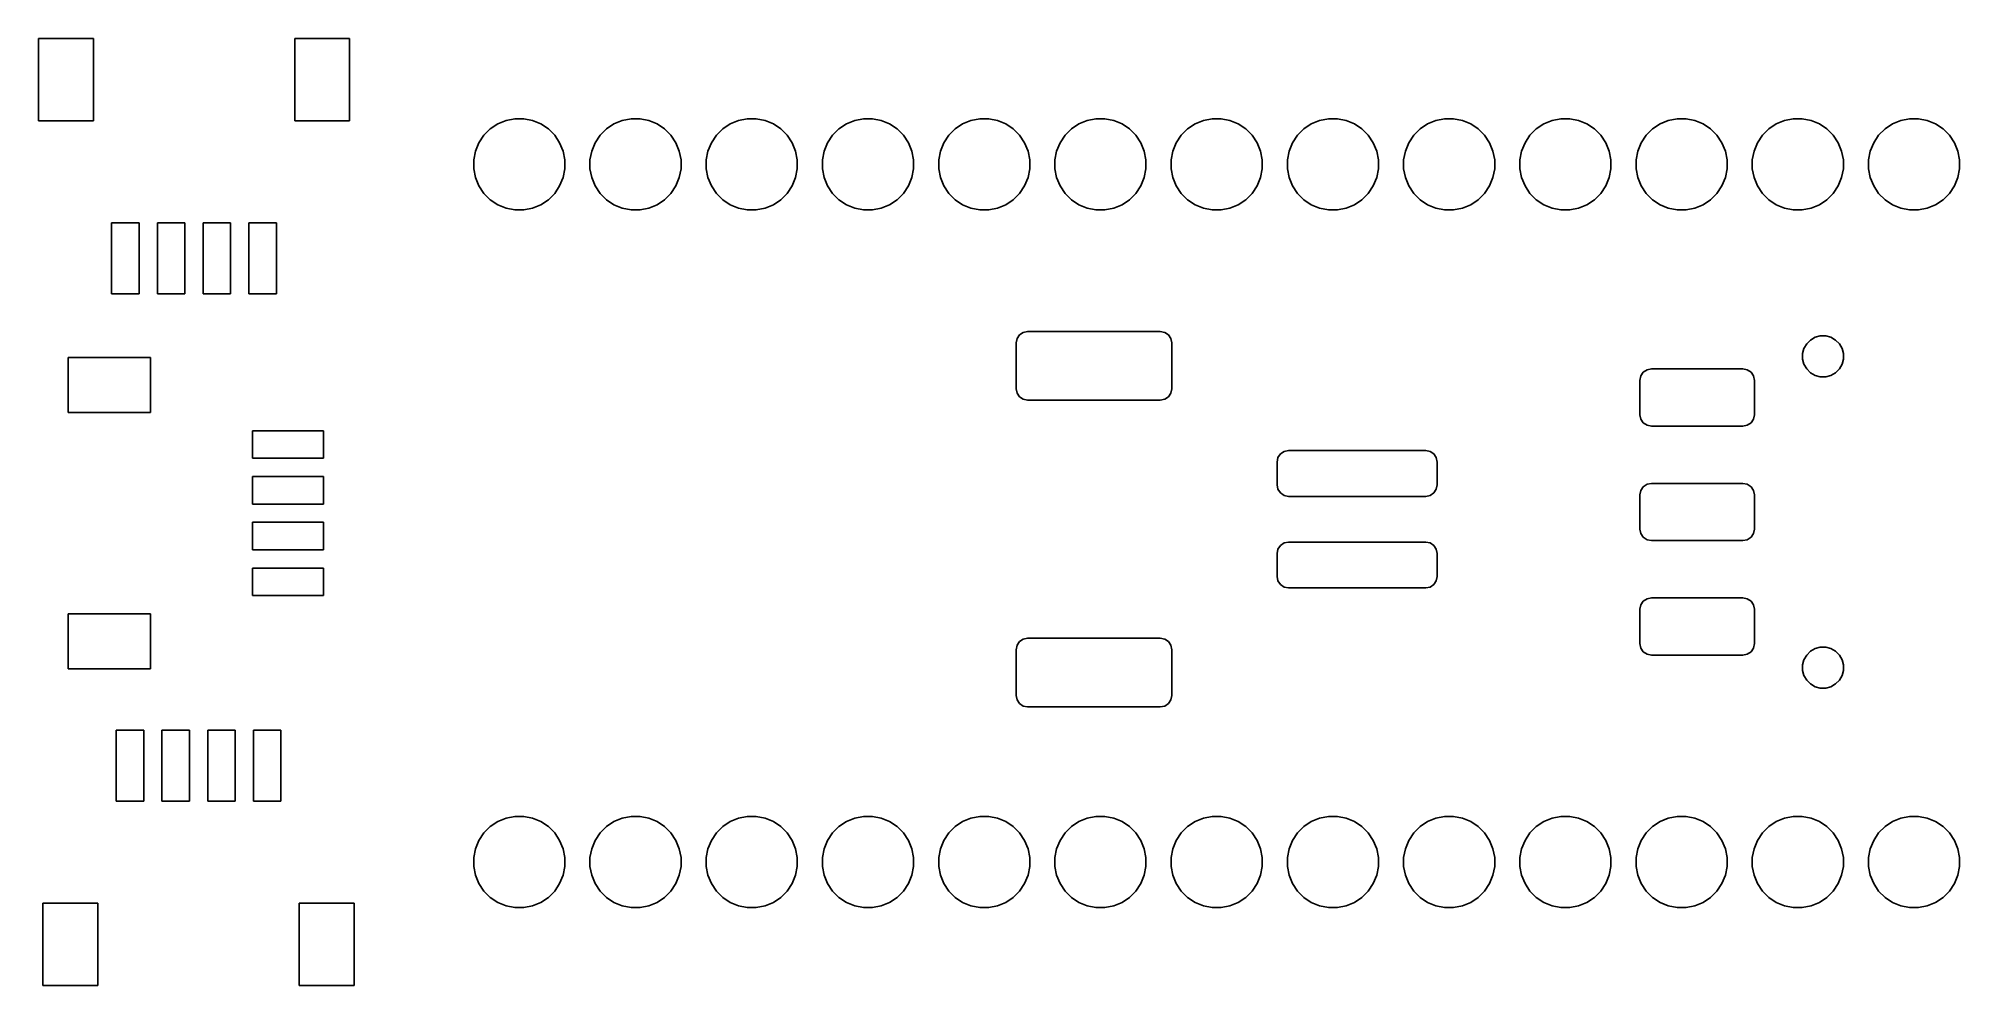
# Model space of a CAD drawing. Extents: x 164 to 206, y -97 to -76.3.
import ezdxf

# ---------------------------------------------------------------- set-up
doc = ezdxf.new("R2010")
doc.units = 0
doc.layers.add('BLACK', color=7, linetype='CONTINUOUS')

msp = doc.modelspace()

# ---------------------------------------------------------------- linework, layer by layer
at = {"layer": 'BLACK', "linetype": 'CONTINUOUS'}
for p, q in [((164, -78.106), (164, -76.306)), ((164, -76.306), (165.2, -76.306)), ((165.2, -76.306), (165.2, -78.106)), ((169.6, -78.106), (169.6, -76.306)), ((169.6, -76.306), (170.8, -76.306)), ((170.8, -76.306), (170.8, -78.106)), ((174.218874, -78.09846), (174.411142, -78.060215)), ((174.411142, -78.060215), (174.607176, -78.060215)), ((174.607176, -78.060215), (174.799444, -78.09846)), ((176.758874, -78.09846), (176.951142, -78.060215)), ((176.951142, -78.060215), (177.147176, -78.060215)), ((177.147176, -78.060215), (177.339444, -78.09846)), ((179.298874, -78.09846), (179.491142, -78.060215)), ((179.491142, -78.060215), (179.687176, -78.060215)), ((179.687176, -78.060215), (179.879444, -78.09846)), ((181.838874, -78.09846), (182.031142, -78.060215)), ((182.031142, -78.060215), (182.227176, -78.060215)), ((182.227176, -78.060215), (182.419444, -78.09846)), ((184.378874, -78.09846), (184.571142, -78.060215)), ((184.571142, -78.060215), (184.767176, -78.060215)), ((184.767176, -78.060215), (184.959444, -78.09846)), ((186.918874, -78.09846), (187.111142, -78.060215)), ((187.111142, -78.060215), (187.307176, -78.060215)), ((187.307176, -78.060215), (187.499444, -78.09846)), ((189.458874, -78.09846), (189.651142, -78.060215)), ((189.651142, -78.060215), (189.847176, -78.060215)), ((189.847176, -78.060215), (190.039444, -78.09846)), ((191.998874, -78.09846), (192.191142, -78.060215)), ((192.191142, -78.060215), (192.387176, -78.060215)), ((192.387176, -78.060215), (192.579444, -78.09846)), ((194.538874, -78.09846), (194.731142, -78.060215)), ((194.731142, -78.060215), (194.927176, -78.060215)), ((194.927176, -78.060215), (195.119444, -78.09846)), ((197.078874, -78.09846), (197.271142, -78.060215)), ((197.271142, -78.060215), (197.467176, -78.060215)), ((197.467176, -78.060215), (197.659444, -78.09846)), ((199.618874, -78.09846), (199.811142, -78.060215)), ((199.811142, -78.060215), (200.007176, -78.060215)), ((200.007176, -78.060215), (200.199444, -78.09846)), ((202.158874, -78.09846), (202.351142, -78.060215)), ((202.351142, -78.060215), (202.547176, -78.060215)), ((202.547176, -78.060215), (202.739444, -78.09846)), ((204.698874, -78.09846), (204.891142, -78.060215)), ((204.891142, -78.060215), (205.087176, -78.060215)), ((205.087176, -78.060215), (205.279444, -78.09846)), ((165.2, -78.106), (164, -78.106)), ((170.8, -78.106), (169.6, -78.106)), ((173.627238, -78.584003), (173.736149, -78.421007)), ((173.736149, -78.421007), (173.874766, -78.28239)), ((173.874766, -78.28239), (174.037762, -78.173479)), ((174.037762, -78.173479), (174.218874, -78.09846)), ((174.799444, -78.09846), (174.980556, -78.173479)), ((174.980556, -78.173479), (175.143552, -78.28239)), ((175.143552, -78.28239), (175.282169, -78.421007)), ((175.282169, -78.421007), (175.39108, -78.584003)), ((176.167238, -78.584003), (176.276149, -78.421007)), ((176.276149, -78.421007), (176.414766, -78.28239)), ((176.414766, -78.28239), (176.577762, -78.173479)), ((176.577762, -78.173479), (176.758874, -78.09846)), ((177.339444, -78.09846), (177.520556, -78.173479)), ((177.520556, -78.173479), (177.683552, -78.28239)), ((177.683552, -78.28239), (177.822169, -78.421007)), ((177.822169, -78.421007), (177.93108, -78.584003)), ((178.707238, -78.584003), (178.816149, -78.421007)), ((178.816149, -78.421007), (178.954766, -78.28239)), ((178.954766, -78.28239), (179.117762, -78.173479)), ((179.117762, -78.173479), (179.298874, -78.09846)), ((179.879444, -78.09846), (180.060556, -78.173479)), ((180.060556, -78.173479), (180.223552, -78.28239)), ((180.223552, -78.28239), (180.362169, -78.421007)), ((180.362169, -78.421007), (180.47108, -78.584003)), ((181.247238, -78.584003), (181.356149, -78.421007)), ((181.356149, -78.421007), (181.494766, -78.28239)), ((181.494766, -78.28239), (181.657762, -78.173479)), ((181.657762, -78.173479), (181.838874, -78.09846)), ((182.419444, -78.09846), (182.600556, -78.173479)), ((182.600556, -78.173479), (182.763552, -78.28239)), ((182.763552, -78.28239), (182.902169, -78.421007)), ((182.902169, -78.421007), (183.01108, -78.584003)), ((183.787238, -78.584003), (183.896149, -78.421007)), ((183.896149, -78.421007), (184.034766, -78.28239)), ((184.034766, -78.28239), (184.197762, -78.173479)), ((184.197762, -78.173479), (184.378874, -78.09846)), ((184.959444, -78.09846), (185.140556, -78.173479)), ((185.140556, -78.173479), (185.303552, -78.28239)), ((185.303552, -78.28239), (185.442169, -78.421007)), ((185.442169, -78.421007), (185.55108, -78.584003)), ((186.327238, -78.584003), (186.436149, -78.421007)), ((186.436149, -78.421007), (186.574766, -78.28239)), ((186.574766, -78.28239), (186.737762, -78.173479)), ((186.737762, -78.173479), (186.918874, -78.09846)), ((187.499444, -78.09846), (187.680556, -78.173479)), ((187.680556, -78.173479), (187.843552, -78.28239)), ((187.843552, -78.28239), (187.982169, -78.421007)), ((187.982169, -78.421007), (188.09108, -78.584003)), ((188.867238, -78.584003), (188.976149, -78.421007)), ((188.976149, -78.421007), (189.114766, -78.28239)), ((189.114766, -78.28239), (189.277762, -78.173479)), ((189.277762, -78.173479), (189.458874, -78.09846)), ((190.039444, -78.09846), (190.220556, -78.173479)), ((190.220556, -78.173479), (190.383552, -78.28239)), ((190.383552, -78.28239), (190.522169, -78.421007)), ((190.522169, -78.421007), (190.63108, -78.584003)), ((191.407238, -78.584003), (191.516149, -78.421007)), ((191.516149, -78.421007), (191.654766, -78.28239)), ((191.654766, -78.28239), (191.817762, -78.173479)), ((191.817762, -78.173479), (191.998874, -78.09846)), ((192.579444, -78.09846), (192.760556, -78.173479)), ((192.760556, -78.173479), (192.923552, -78.28239)), ((192.923552, -78.28239), (193.062169, -78.421007)), ((193.062169, -78.421007), (193.17108, -78.584003)), ((193.947238, -78.584003), (194.056149, -78.421007)), ((194.056149, -78.421007), (194.194766, -78.28239)), ((194.194766, -78.28239), (194.357762, -78.173479)), ((194.357762, -78.173479), (194.538874, -78.09846)), ((195.119444, -78.09846), (195.300556, -78.173479)), ((195.300556, -78.173479), (195.463552, -78.28239)), ((195.463552, -78.28239), (195.602169, -78.421007)), ((195.602169, -78.421007), (195.71108, -78.584003)), ((196.487238, -78.584003), (196.596149, -78.421007)), ((196.596149, -78.421007), (196.734766, -78.28239)), ((196.734766, -78.28239), (196.897762, -78.173479)), ((196.897762, -78.173479), (197.078874, -78.09846)), ((197.659444, -78.09846), (197.840556, -78.173479)), ((197.840556, -78.173479), (198.003552, -78.28239)), ((198.003552, -78.28239), (198.142169, -78.421007)), ((198.142169, -78.421007), (198.25108, -78.584003)), ((199.027238, -78.584003), (199.136149, -78.421007)), ((199.136149, -78.421007), (199.274766, -78.28239)), ((199.274766, -78.28239), (199.437762, -78.173479)), ((199.437762, -78.173479), (199.618874, -78.09846)), ((200.199444, -78.09846), (200.380556, -78.173479)), ((200.380556, -78.173479), (200.543552, -78.28239)), ((200.543552, -78.28239), (200.682169, -78.421007)), ((200.682169, -78.421007), (200.79108, -78.584003)), ((201.567238, -78.584003), (201.676149, -78.421007)), ((201.676149, -78.421007), (201.814766, -78.28239)), ((201.814766, -78.28239), (201.977762, -78.173479)), ((201.977762, -78.173479), (202.158874, -78.09846)), ((202.739444, -78.09846), (202.920556, -78.173479)), ((202.920556, -78.173479), (203.083552, -78.28239)), ((203.083552, -78.28239), (203.222169, -78.421007)), ((203.222169, -78.421007), (203.33108, -78.584003)), ((204.107238, -78.584003), (204.216149, -78.421007)), ((204.216149, -78.421007), (204.354766, -78.28239)), ((204.354766, -78.28239), (204.517762, -78.173479)), ((204.517762, -78.173479), (204.698874, -78.09846)), ((205.279444, -78.09846), (205.460556, -78.173479)), ((205.460556, -78.173479), (205.623552, -78.28239)), ((205.623552, -78.28239), (205.762169, -78.421007)), ((205.762169, -78.421007), (205.87108, -78.584003)), ((173.513974, -78.957383), (173.552219, -78.765115)), ((173.552219, -78.765115), (173.627238, -78.584003)), ((175.39108, -78.584003), (175.466099, -78.765115)), ((175.466099, -78.765115), (175.504344, -78.957383)), ((176.053974, -78.957383), (176.092219, -78.765115)), ((176.092219, -78.765115), (176.167238, -78.584003)), ((177.93108, -78.584003), (178.006099, -78.765115)), ((178.006099, -78.765115), (178.044344, -78.957383)), ((178.593974, -78.957383), (178.632219, -78.765115)), ((178.632219, -78.765115), (178.707238, -78.584003)), ((180.47108, -78.584003), (180.546099, -78.765115)), ((180.546099, -78.765115), (180.584344, -78.957383)), ((181.133974, -78.957383), (181.172219, -78.765115)), ((181.172219, -78.765115), (181.247238, -78.584003)), ((183.01108, -78.584003), (183.086099, -78.765115)), ((183.086099, -78.765115), (183.124344, -78.957383)), ((183.673974, -78.957383), (183.712219, -78.765115)), ((183.712219, -78.765115), (183.787238, -78.584003)), ((185.55108, -78.584003), (185.626099, -78.765115)), ((185.626099, -78.765115), (185.664344, -78.957383)), ((186.213974, -78.957383), (186.252219, -78.765115)), ((186.252219, -78.765115), (186.327238, -78.584003)), ((188.09108, -78.584003), (188.166099, -78.765115)), ((188.166099, -78.765115), (188.204344, -78.957383)), ((188.753974, -78.957383), (188.792219, -78.765115)), ((188.792219, -78.765115), (188.867238, -78.584003)), ((190.63108, -78.584003), (190.706099, -78.765115)), ((190.706099, -78.765115), (190.744344, -78.957383)), ((191.293974, -78.957383), (191.332219, -78.765115)), ((191.332219, -78.765115), (191.407238, -78.584003)), ((193.17108, -78.584003), (193.246099, -78.765115)), ((193.246099, -78.765115), (193.284344, -78.957383)), ((193.833974, -78.957383), (193.872219, -78.765115)), ((193.872219, -78.765115), (193.947238, -78.584003)), ((195.71108, -78.584003), (195.786099, -78.765115)), ((195.786099, -78.765115), (195.824344, -78.957383)), ((196.373974, -78.957383), (196.412219, -78.765115)), ((196.412219, -78.765115), (196.487238, -78.584003)), ((198.25108, -78.584003), (198.326099, -78.765115)), ((198.326099, -78.765115), (198.364344, -78.957383)), ((198.913974, -78.957383), (198.952219, -78.765115)), ((198.952219, -78.765115), (199.027238, -78.584003)), ((200.79108, -78.584003), (200.866099, -78.765115)), ((200.866099, -78.765115), (200.904344, -78.957383)), ((201.453974, -78.957383), (201.492219, -78.765115)), ((201.492219, -78.765115), (201.567238, -78.584003)), ((203.33108, -78.584003), (203.406099, -78.765115)), ((203.406099, -78.765115), (203.444344, -78.957383)), ((203.993974, -78.957383), (204.032219, -78.765115)), ((204.032219, -78.765115), (204.107238, -78.584003)), ((205.87108, -78.584003), (205.946099, -78.765115)), ((205.946099, -78.765115), (205.984344, -78.957383)), ((173.513974, -79.153417), (173.513974, -78.957383)), ((173.552219, -79.345685), (173.513974, -79.153417)), ((173.627238, -79.526797), (173.552219, -79.345685)), ((175.466099, -79.345685), (175.39108, -79.526797)), ((175.504344, -79.153417), (175.466099, -79.345685)), ((175.504344, -78.957383), (175.504344, -79.153417)), ((176.053974, -79.153417), (176.053974, -78.957383)), ((176.092219, -79.345685), (176.053974, -79.153417)), ((176.167238, -79.526797), (176.092219, -79.345685)), ((178.006099, -79.345685), (177.93108, -79.526797)), ((178.044344, -79.153417), (178.006099, -79.345685)), ((178.044344, -78.957383), (178.044344, -79.153417)), ((178.593974, -79.153417), (178.593974, -78.957383)), ((178.632219, -79.345685), (178.593974, -79.153417)), ((178.707238, -79.526797), (178.632219, -79.345685)), ((180.546099, -79.345685), (180.47108, -79.526797)), ((180.584344, -79.153417), (180.546099, -79.345685)), ((180.584344, -78.957383), (180.584344, -79.153417)), ((181.133974, -79.153417), (181.133974, -78.957383)), ((181.172219, -79.345685), (181.133974, -79.153417)), ((181.247238, -79.526797), (181.172219, -79.345685)), ((183.086099, -79.345685), (183.01108, -79.526797)), ((183.124344, -79.153417), (183.086099, -79.345685)), ((183.124344, -78.957383), (183.124344, -79.153417)), ((183.673974, -79.153417), (183.673974, -78.957383)), ((183.712219, -79.345685), (183.673974, -79.153417)), ((183.787238, -79.526797), (183.712219, -79.345685)), ((185.626099, -79.345685), (185.55108, -79.526797)), ((185.664344, -79.153417), (185.626099, -79.345685)), ((185.664344, -78.957383), (185.664344, -79.153417)), ((186.213974, -79.153417), (186.213974, -78.957383)), ((186.252219, -79.345685), (186.213974, -79.153417)), ((186.327238, -79.526797), (186.252219, -79.345685)), ((188.166099, -79.345685), (188.09108, -79.526797)), ((188.204344, -79.153417), (188.166099, -79.345685)), ((188.204344, -78.957383), (188.204344, -79.153417)), ((188.753974, -79.153417), (188.753974, -78.957383)), ((188.792219, -79.345685), (188.753974, -79.153417)), ((188.867238, -79.526797), (188.792219, -79.345685)), ((190.706099, -79.345685), (190.63108, -79.526797)), ((190.744344, -79.153417), (190.706099, -79.345685)), ((190.744344, -78.957383), (190.744344, -79.153417)), ((191.293974, -79.153417), (191.293974, -78.957383)), ((191.332219, -79.345685), (191.293974, -79.153417)), ((191.407238, -79.526797), (191.332219, -79.345685)), ((193.246099, -79.345685), (193.17108, -79.526797)), ((193.284344, -79.153417), (193.246099, -79.345685)), ((193.284344, -78.957383), (193.284344, -79.153417)), ((193.833974, -79.153417), (193.833974, -78.957383)), ((193.872219, -79.345685), (193.833974, -79.153417)), ((193.947238, -79.526797), (193.872219, -79.345685)), ((195.786099, -79.345685), (195.71108, -79.526797)), ((195.824344, -79.153417), (195.786099, -79.345685)), ((195.824344, -78.957383), (195.824344, -79.153417)), ((196.373974, -79.153417), (196.373974, -78.957383)), ((196.412219, -79.345685), (196.373974, -79.153417)), ((196.487238, -79.526797), (196.412219, -79.345685)), ((198.326099, -79.345685), (198.25108, -79.526797)), ((198.364344, -79.153417), (198.326099, -79.345685)), ((198.364344, -78.957383), (198.364344, -79.153417)), ((198.913974, -79.153417), (198.913974, -78.957383)), ((198.952219, -79.345685), (198.913974, -79.153417)), ((199.027238, -79.526797), (198.952219, -79.345685)), ((200.866099, -79.345685), (200.79108, -79.526797)), ((200.904344, -79.153417), (200.866099, -79.345685)), ((200.904344, -78.957383), (200.904344, -79.153417)), ((201.453974, -79.153417), (201.453974, -78.957383)), ((201.492219, -79.345685), (201.453974, -79.153417)), ((201.567238, -79.526797), (201.492219, -79.345685)), ((203.406099, -79.345685), (203.33108, -79.526797)), ((203.444344, -79.153417), (203.406099, -79.345685)), ((203.444344, -78.957383), (203.444344, -79.153417)), ((203.993974, -79.153417), (203.993974, -78.957383)), ((204.032219, -79.345685), (203.993974, -79.153417)), ((204.107238, -79.526797), (204.032219, -79.345685)), ((205.946099, -79.345685), (205.87108, -79.526797)), ((205.984344, -79.153417), (205.946099, -79.345685)), ((205.984344, -78.957383), (205.984344, -79.153417)), ((173.736149, -79.689793), (173.627238, -79.526797)), ((173.874766, -79.82841), (173.736149, -79.689793)), ((175.282169, -79.689793), (175.143552, -79.82841)), ((175.39108, -79.526797), (175.282169, -79.689793)), ((176.276149, -79.689793), (176.167238, -79.526797)), ((176.414766, -79.82841), (176.276149, -79.689793)), ((177.822169, -79.689793), (177.683552, -79.82841)), ((177.93108, -79.526797), (177.822169, -79.689793)), ((178.816149, -79.689793), (178.707238, -79.526797)), ((178.954766, -79.82841), (178.816149, -79.689793)), ((180.362169, -79.689793), (180.223552, -79.82841)), ((180.47108, -79.526797), (180.362169, -79.689793)), ((181.356149, -79.689793), (181.247238, -79.526797)), ((181.494766, -79.82841), (181.356149, -79.689793)), ((182.902169, -79.689793), (182.763552, -79.82841)), ((183.01108, -79.526797), (182.902169, -79.689793)), ((183.896149, -79.689793), (183.787238, -79.526797)), ((184.034766, -79.82841), (183.896149, -79.689793)), ((185.442169, -79.689793), (185.303552, -79.82841)), ((185.55108, -79.526797), (185.442169, -79.689793)), ((186.436149, -79.689793), (186.327238, -79.526797)), ((186.574766, -79.82841), (186.436149, -79.689793)), ((187.982169, -79.689793), (187.843552, -79.82841)), ((188.09108, -79.526797), (187.982169, -79.689793)), ((188.976149, -79.689793), (188.867238, -79.526797)), ((189.114766, -79.82841), (188.976149, -79.689793)), ((190.522169, -79.689793), (190.383552, -79.82841)), ((190.63108, -79.526797), (190.522169, -79.689793)), ((191.516149, -79.689793), (191.407238, -79.526797)), ((191.654766, -79.82841), (191.516149, -79.689793)), ((193.062169, -79.689793), (192.923552, -79.82841)), ((193.17108, -79.526797), (193.062169, -79.689793)), ((194.056149, -79.689793), (193.947238, -79.526797)), ((194.194766, -79.82841), (194.056149, -79.689793)), ((195.602169, -79.689793), (195.463552, -79.82841)), ((195.71108, -79.526797), (195.602169, -79.689793)), ((196.596149, -79.689793), (196.487238, -79.526797)), ((196.734766, -79.82841), (196.596149, -79.689793)), ((198.142169, -79.689793), (198.003552, -79.82841)), ((198.25108, -79.526797), (198.142169, -79.689793)), ((199.136149, -79.689793), (199.027238, -79.526797)), ((199.274766, -79.82841), (199.136149, -79.689793)), ((200.682169, -79.689793), (200.543552, -79.82841)), ((200.79108, -79.526797), (200.682169, -79.689793)), ((201.676149, -79.689793), (201.567238, -79.526797)), ((201.814766, -79.82841), (201.676149, -79.689793)), ((203.222169, -79.689793), (203.083552, -79.82841)), ((203.33108, -79.526797), (203.222169, -79.689793)), ((204.216149, -79.689793), (204.107238, -79.526797)), ((204.354766, -79.82841), (204.216149, -79.689793)), ((205.762169, -79.689793), (205.623552, -79.82841)), ((205.87108, -79.526797), (205.762169, -79.689793)), ((174.037762, -79.937321), (173.874766, -79.82841)), ((174.218874, -80.01234), (174.037762, -79.937321)), ((174.411142, -80.050585), (174.218874, -80.01234)), ((174.607176, -80.050585), (174.411142, -80.050585)), ((174.799444, -80.01234), (174.607176, -80.050585)), ((174.980556, -79.937321), (174.799444, -80.01234)), ((175.143552, -79.82841), (174.980556, -79.937321)), ((176.577762, -79.937321), (176.414766, -79.82841)), ((176.758874, -80.01234), (176.577762, -79.937321)), ((176.951142, -80.050585), (176.758874, -80.01234)), ((177.147176, -80.050585), (176.951142, -80.050585)), ((177.339444, -80.01234), (177.147176, -80.050585)), ((177.520556, -79.937321), (177.339444, -80.01234)), ((177.683552, -79.82841), (177.520556, -79.937321)), ((179.117762, -79.937321), (178.954766, -79.82841)), ((179.298874, -80.01234), (179.117762, -79.937321)), ((179.491142, -80.050585), (179.298874, -80.01234)), ((179.687176, -80.050585), (179.491142, -80.050585)), ((179.879444, -80.01234), (179.687176, -80.050585)), ((180.060556, -79.937321), (179.879444, -80.01234)), ((180.223552, -79.82841), (180.060556, -79.937321)), ((181.657762, -79.937321), (181.494766, -79.82841)), ((181.838874, -80.01234), (181.657762, -79.937321)), ((182.031142, -80.050585), (181.838874, -80.01234)), ((182.227176, -80.050585), (182.031142, -80.050585)), ((182.419444, -80.01234), (182.227176, -80.050585)), ((182.600556, -79.937321), (182.419444, -80.01234)), ((182.763552, -79.82841), (182.600556, -79.937321)), ((184.197762, -79.937321), (184.034766, -79.82841)), ((184.378874, -80.01234), (184.197762, -79.937321)), ((184.571142, -80.050585), (184.378874, -80.01234)), ((184.767176, -80.050585), (184.571142, -80.050585)), ((184.959444, -80.01234), (184.767176, -80.050585)), ((185.140556, -79.937321), (184.959444, -80.01234)), ((185.303552, -79.82841), (185.140556, -79.937321)), ((186.737762, -79.937321), (186.574766, -79.82841)), ((186.918874, -80.01234), (186.737762, -79.937321)), ((187.111142, -80.050585), (186.918874, -80.01234)), ((187.307176, -80.050585), (187.111142, -80.050585)), ((187.499444, -80.01234), (187.307176, -80.050585)), ((187.680556, -79.937321), (187.499444, -80.01234)), ((187.843552, -79.82841), (187.680556, -79.937321)), ((189.277762, -79.937321), (189.114766, -79.82841)), ((189.458874, -80.01234), (189.277762, -79.937321)), ((189.651142, -80.050585), (189.458874, -80.01234)), ((189.847176, -80.050585), (189.651142, -80.050585)), ((190.039444, -80.01234), (189.847176, -80.050585)), ((190.220556, -79.937321), (190.039444, -80.01234)), ((190.383552, -79.82841), (190.220556, -79.937321)), ((191.817762, -79.937321), (191.654766, -79.82841)), ((191.998874, -80.01234), (191.817762, -79.937321)), ((192.191142, -80.050585), (191.998874, -80.01234)), ((192.387176, -80.050585), (192.191142, -80.050585)), ((192.579444, -80.01234), (192.387176, -80.050585)), ((192.760556, -79.937321), (192.579444, -80.01234)), ((192.923552, -79.82841), (192.760556, -79.937321)), ((194.357762, -79.937321), (194.194766, -79.82841)), ((194.538874, -80.01234), (194.357762, -79.937321)), ((194.731142, -80.050585), (194.538874, -80.01234)), ((194.927176, -80.050585), (194.731142, -80.050585)), ((195.119444, -80.01234), (194.927176, -80.050585)), ((195.300556, -79.937321), (195.119444, -80.01234)), ((195.463552, -79.82841), (195.300556, -79.937321)), ((196.897762, -79.937321), (196.734766, -79.82841)), ((197.078874, -80.01234), (196.897762, -79.937321)), ((197.271142, -80.050585), (197.078874, -80.01234)), ((197.467176, -80.050585), (197.271142, -80.050585)), ((197.659444, -80.01234), (197.467176, -80.050585)), ((197.840556, -79.937321), (197.659444, -80.01234)), ((198.003552, -79.82841), (197.840556, -79.937321)), ((199.437762, -79.937321), (199.274766, -79.82841)), ((199.618874, -80.01234), (199.437762, -79.937321)), ((199.811142, -80.050585), (199.618874, -80.01234)), ((200.007176, -80.050585), (199.811142, -80.050585)), ((200.199444, -80.01234), (200.007176, -80.050585)), ((200.380556, -79.937321), (200.199444, -80.01234)), ((200.543552, -79.82841), (200.380556, -79.937321)), ((201.977762, -79.937321), (201.814766, -79.82841)), ((202.158874, -80.01234), (201.977762, -79.937321)), ((202.351142, -80.050585), (202.158874, -80.01234)), ((202.547176, -80.050585), (202.351142, -80.050585)), ((202.739444, -80.01234), (202.547176, -80.050585)), ((202.920556, -79.937321), (202.739444, -80.01234)), ((203.083552, -79.82841), (202.920556, -79.937321)), ((204.517762, -79.937321), (204.354766, -79.82841)), ((204.698874, -80.01234), (204.517762, -79.937321)), ((204.891142, -80.050585), (204.698874, -80.01234)), ((205.087176, -80.050585), (204.891142, -80.050585)), ((205.279444, -80.01234), (205.087176, -80.050585)), ((205.460556, -79.937321), (205.279444, -80.01234)), ((205.623552, -79.82841), (205.460556, -79.937321)), ((165.6, -81.881), (165.6, -80.331)), ((165.6, -80.331), (166.2, -80.331)), ((166.2, -80.331), (166.2, -81.881)), ((166.6, -81.881), (166.6, -80.331)), ((166.6, -80.331), (167.2, -80.331)), ((167.2, -80.331), (167.2, -81.881)), ((167.6, -81.881), (167.6, -80.331)), ((167.6, -80.331), (168.2, -80.331)), ((168.2, -80.331), (168.2, -81.881)), ((168.6, -81.881), (168.6, -80.331)), ((168.6, -80.331), (169.2, -80.331)), ((169.2, -80.331), (169.2, -81.881)), ((166.2, -81.881), (165.6, -81.881)), ((167.2, -81.881), (166.6, -81.881)), ((168.2, -81.881), (167.6, -81.881)), ((169.2, -81.881), (168.6, -81.881)), ((185.52188, -82.72689), (185.617552, -82.707861)), ((185.617552, -82.707861), (188.517549, -82.70786)), ((188.517549, -82.70786), (188.61322, -82.72689)), ((185.36755, -82.957861), (185.38658, -82.86219)), ((185.367551, -83.957858), (185.36755, -82.957861)), ((185.38658, -82.86219), (185.440774, -82.781084)), ((185.440774, -82.781084), (185.52188, -82.72689)), ((188.61322, -82.72689), (188.694326, -82.781084)), ((188.694326, -82.781084), (188.74852, -82.86219)), ((188.74852, -82.86219), (188.767549, -82.957862)), ((188.767549, -82.957862), (188.76755, -83.957859)), ((202.55385, -83.191263), (202.584254, -83.077792)), ((202.584254, -83.077792), (202.642991, -82.976057)), ((202.642991, -82.976057), (202.726057, -82.892991)), ((202.726057, -82.892991), (202.827792, -82.834254)), ((202.827792, -82.834254), (202.941263, -82.80385)), ((202.941263, -82.80385), (203.058737, -82.80385)), ((203.058737, -82.80385), (203.172208, -82.834254)), ((203.172208, -82.834254), (203.273943, -82.892991)), ((203.273943, -82.892991), (203.357009, -82.976057)), ((203.357009, -82.976057), (203.415746, -83.077792)), ((203.415746, -83.077792), (203.44615, -83.191263)), ((164.651692, -84.47541), (164.651692, -83.27541)), ((164.651692, -83.27541), (166.451692, -83.27541)), ((166.451692, -83.27541), (166.451692, -84.47541)), ((199.073223, -83.598223), (199.154329, -83.54403)), ((199.154329, -83.54403), (199.25, -83.525)), ((199.25, -83.525), (201.25, -83.525)), ((201.25, -83.525), (201.345671, -83.54403)), ((201.345671, -83.54403), (201.426777, -83.598223)), ((202.55385, -83.308737), (202.55385, -83.191263)), ((202.584254, -83.422208), (202.55385, -83.308737)), ((202.642991, -83.523943), (202.584254, -83.422208)), ((202.726057, -83.607009), (202.642991, -83.523943)), ((203.357009, -83.523943), (203.273943, -83.607009)), ((203.415746, -83.422208), (203.357009, -83.523943)), ((203.44615, -83.308737), (203.415746, -83.422208)), ((203.44615, -83.191263), (203.44615, -83.308737)), ((185.38658, -84.05353), (185.367551, -83.957858)), ((188.76755, -83.957859), (188.74852, -84.05353)), ((199, -83.775), (199.01903, -83.679329)), ((199, -84.525), (199, -83.775)), ((199.01903, -83.679329), (199.073223, -83.598223)), ((201.426777, -83.598223), (201.48097, -83.679329)), ((201.48097, -83.679329), (201.5, -83.775)), ((201.5, -83.775), (201.5, -84.525)), ((202.827792, -83.665746), (202.726057, -83.607009)), ((202.941263, -83.69615), (202.827792, -83.665746)), ((203.058737, -83.69615), (202.941263, -83.69615)), ((203.172208, -83.665746), (203.058737, -83.69615)), ((203.273943, -83.607009), (203.172208, -83.665746)), ((185.440774, -84.134636), (185.38658, -84.05353)), ((185.52188, -84.18883), (185.440774, -84.134636)), ((185.617551, -84.20786), (185.52188, -84.18883)), ((188.517548, -84.207859), (185.617551, -84.20786)), ((188.61322, -84.18883), (188.517548, -84.207859)), ((188.694326, -84.134636), (188.61322, -84.18883)), ((188.74852, -84.05353), (188.694326, -84.134636)), ((166.451692, -84.47541), (164.651692, -84.47541)), ((199.01903, -84.620671), (199, -84.525)), ((199.073223, -84.701777), (199.01903, -84.620671)), ((199.154329, -84.75597), (199.073223, -84.701777)), ((199.25, -84.775), (199.154329, -84.75597)), ((201.25, -84.775), (199.25, -84.775)), ((201.345671, -84.75597), (201.25, -84.775)), ((201.426777, -84.701777), (201.345671, -84.75597)), ((201.48097, -84.620671), (201.426777, -84.701777)), ((201.5, -84.525), (201.48097, -84.620671)), ((168.676692, -85.47541), (168.676692, -84.87541)), ((168.676692, -84.87541), (170.226692, -84.87541)), ((170.226692, -84.87541), (170.226692, -85.47541)), ((170.226692, -85.47541), (168.676692, -85.47541)), ((191.06755, -85.55786), (191.08658, -85.462189)), ((191.06755, -86.05786), (191.06755, -85.55786)), ((191.08658, -85.462189), (191.140773, -85.381083)), ((191.140773, -85.381083), (191.221879, -85.32689)), ((191.221879, -85.32689), (191.31755, -85.30786)), ((191.31755, -85.30786), (194.31755, -85.30786)), ((194.31755, -85.30786), (194.413221, -85.32689)), ((194.413221, -85.32689), (194.494327, -85.381083)), ((194.494327, -85.381083), (194.54852, -85.462189)), ((194.54852, -85.462189), (194.56755, -85.55786)), ((194.56755, -85.55786), (194.56755, -86.05786)), ((168.676692, -86.47541), (168.676692, -85.87541)), ((168.676692, -85.87541), (170.226692, -85.87541)), ((170.226692, -85.87541), (170.226692, -86.47541)), ((191.08658, -86.153531), (191.06755, -86.05786)), ((194.56755, -86.05786), (194.54852, -86.153531)), ((199.073223, -86.098223), (199.154329, -86.04403)), ((199.154329, -86.04403), (199.25, -86.025)), ((199.25, -86.025), (201.25, -86.025)), ((201.25, -86.025), (201.345671, -86.04403)), ((201.345671, -86.04403), (201.426777, -86.098223)), ((170.226692, -86.47541), (168.676692, -86.47541)), ((191.140773, -86.234637), (191.08658, -86.153531)), ((191.221879, -86.28883), (191.140773, -86.234637)), ((191.31755, -86.30786), (191.221879, -86.28883)), ((194.31755, -86.30786), (191.31755, -86.30786)), ((194.413221, -86.28883), (194.31755, -86.30786)), ((194.494327, -86.234637), (194.413221, -86.28883)), ((194.54852, -86.153531), (194.494327, -86.234637)), ((199, -86.275), (199.01903, -86.179329)), ((199, -87.025), (199, -86.275)), ((199.01903, -86.179329), (199.073223, -86.098223)), ((201.426777, -86.098223), (201.48097, -86.179329)), ((201.48097, -86.179329), (201.5, -86.275)), ((201.5, -86.275), (201.5, -87.025)), ((168.676692, -87.47541), (168.676692, -86.87541)), ((168.676692, -86.87541), (170.226692, -86.87541)), ((170.226692, -86.87541), (170.226692, -87.47541)), ((191.140773, -87.381083), (191.221879, -87.32689)), ((191.221879, -87.32689), (191.31755, -87.30786)), ((191.31755, -87.30786), (194.31755, -87.30786)), ((194.31755, -87.30786), (194.413221, -87.32689)), ((194.413221, -87.32689), (194.494327, -87.381083)), ((199.01903, -87.120671), (199, -87.025)), ((199.073223, -87.201777), (199.01903, -87.120671)), ((199.154329, -87.25597), (199.073223, -87.201777)), ((199.25, -87.275), (199.154329, -87.25597)), ((201.25, -87.275), (199.25, -87.275)), ((201.345671, -87.25597), (201.25, -87.275)), ((201.426777, -87.201777), (201.345671, -87.25597)), ((201.48097, -87.120671), (201.426777, -87.201777)), ((201.5, -87.025), (201.48097, -87.120671)), ((170.226692, -87.47541), (168.676692, -87.47541)), ((191.06755, -87.55786), (191.08658, -87.462189)), ((191.06755, -88.05786), (191.06755, -87.55786)), ((191.08658, -87.462189), (191.140773, -87.381083)), ((194.494327, -87.381083), (194.54852, -87.462189)), ((194.54852, -87.462189), (194.56755, -87.55786)), ((194.56755, -87.55786), (194.56755, -88.05786)), ((168.676692, -88.47541), (168.676692, -87.87541)), ((168.676692, -87.87541), (170.226692, -87.87541)), ((170.226692, -87.87541), (170.226692, -88.47541)), ((191.08658, -88.153531), (191.06755, -88.05786)), ((191.140773, -88.234637), (191.08658, -88.153531)), ((194.54852, -88.153531), (194.494327, -88.234637)), ((194.56755, -88.05786), (194.54852, -88.153531)), ((170.226692, -88.47541), (168.676692, -88.47541)), ((191.221879, -88.28883), (191.140773, -88.234637)), ((191.31755, -88.30786), (191.221879, -88.28883)), ((194.31755, -88.30786), (191.31755, -88.30786)), ((194.413221, -88.28883), (194.31755, -88.30786)), ((194.494327, -88.234637), (194.413221, -88.28883)), ((199.073223, -88.598223), (199.154329, -88.54403)), ((199.154329, -88.54403), (199.25, -88.525)), ((199.25, -88.525), (201.25, -88.525)), ((201.25, -88.525), (201.345671, -88.54403)), ((201.345671, -88.54403), (201.426777, -88.598223)), ((164.651692, -90.07541), (164.651692, -88.87541)), ((164.651692, -88.87541), (166.451692, -88.87541)), ((166.451692, -88.87541), (166.451692, -90.07541)), ((199, -88.775), (199.01903, -88.679329)), ((199, -89.525), (199, -88.775)), ((199.01903, -88.679329), (199.073223, -88.598223)), ((201.426777, -88.598223), (201.48097, -88.679329)), ((201.48097, -88.679329), (201.5, -88.775)), ((201.5, -88.775), (201.5, -89.525)), ((185.52188, -89.42689), (185.617552, -89.407861)), ((185.617552, -89.407861), (188.517549, -89.40786)), ((188.517549, -89.40786), (188.61322, -89.42689)), ((185.36755, -89.657861), (185.38658, -89.56219)), ((185.367551, -90.657858), (185.36755, -89.657861)), ((185.38658, -89.56219), (185.440774, -89.481084)), ((185.440774, -89.481084), (185.52188, -89.42689)), ((188.61322, -89.42689), (188.694326, -89.481084)), ((188.694326, -89.481084), (188.74852, -89.56219)), ((188.74852, -89.56219), (188.767549, -89.657862)), ((188.767549, -89.657862), (188.76755, -90.657859)), ((199.01903, -89.620671), (199, -89.525)), ((199.073223, -89.701777), (199.01903, -89.620671)), ((199.154329, -89.75597), (199.073223, -89.701777)), ((199.25, -89.775), (199.154329, -89.75597)), ((201.25, -89.775), (199.25, -89.775)), ((201.345671, -89.75597), (201.25, -89.775)), ((201.426777, -89.701777), (201.345671, -89.75597)), ((201.48097, -89.620671), (201.426777, -89.701777)), ((201.5, -89.525), (201.48097, -89.620671)), ((202.584254, -89.877792), (202.642991, -89.776057)), ((202.642991, -89.776057), (202.726057, -89.692991)), ((202.726057, -89.692991), (202.827792, -89.634254)), ((202.827792, -89.634254), (202.941263, -89.60385)), ((202.941263, -89.60385), (203.058737, -89.60385)), ((203.058737, -89.60385), (203.172208, -89.634254)), ((203.172208, -89.634254), (203.273943, -89.692991)), ((203.273943, -89.692991), (203.357009, -89.776057)), ((203.357009, -89.776057), (203.415746, -89.877792)), ((166.451692, -90.07541), (164.651692, -90.07541)), ((202.55385, -89.991263), (202.584254, -89.877792)), ((202.55385, -90.108737), (202.55385, -89.991263)), ((202.584254, -90.222208), (202.55385, -90.108737)), ((202.642991, -90.323943), (202.584254, -90.222208)), ((203.415746, -90.222208), (203.357009, -90.323943)), ((203.415746, -89.877792), (203.44615, -89.991263)), ((203.44615, -90.108737), (203.415746, -90.222208)), ((203.44615, -89.991263), (203.44615, -90.108737)), ((185.38658, -90.75353), (185.367551, -90.657858)), ((188.76755, -90.657859), (188.74852, -90.75353)), ((202.726057, -90.407009), (202.642991, -90.323943)), ((202.827792, -90.465746), (202.726057, -90.407009)), ((202.941263, -90.49615), (202.827792, -90.465746)), ((203.058737, -90.49615), (202.941263, -90.49615)), ((203.172208, -90.465746), (203.058737, -90.49615)), ((203.273943, -90.407009), (203.172208, -90.465746)), ((203.357009, -90.323943), (203.273943, -90.407009)), ((185.440774, -90.834636), (185.38658, -90.75353)), ((185.52188, -90.88883), (185.440774, -90.834636)), ((185.617551, -90.90786), (185.52188, -90.88883)), ((188.517548, -90.907859), (185.617551, -90.90786)), ((188.61322, -90.88883), (188.517548, -90.907859)), ((188.694326, -90.834636), (188.61322, -90.88883)), ((188.74852, -90.75353), (188.694326, -90.834636)), ((165.7, -92.969), (165.7, -91.419)), ((165.7, -91.419), (166.3, -91.419)), ((166.3, -91.419), (166.3, -92.969)), ((166.7, -92.969), (166.7, -91.419)), ((166.7, -91.419), (167.3, -91.419)), ((167.3, -91.419), (167.3, -92.969)), ((167.7, -92.969), (167.7, -91.419)), ((167.7, -91.419), (168.3, -91.419)), ((168.3, -91.419), (168.3, -92.969)), ((168.7, -92.969), (168.7, -91.419)), ((168.7, -91.419), (169.3, -91.419)), ((169.3, -91.419), (169.3, -92.969)), ((166.3, -92.969), (165.7, -92.969)), ((167.3, -92.969), (166.7, -92.969)), ((168.3, -92.969), (167.7, -92.969)), ((169.3, -92.969), (168.7, -92.969)), ((173.736159, -93.661017), (173.874776, -93.5224)), ((173.874776, -93.5224), (174.037772, -93.413489)), ((174.037772, -93.413489), (174.218884, -93.33847)), ((174.218884, -93.33847), (174.411152, -93.300225)), ((174.411152, -93.300225), (174.607186, -93.300225)), ((174.607186, -93.300225), (174.799454, -93.33847)), ((174.799454, -93.33847), (174.980566, -93.413489)), ((174.980566, -93.413489), (175.143562, -93.5224)), ((175.143562, -93.5224), (175.282179, -93.661017)), ((176.276159, -93.661017), (176.414776, -93.5224)), ((176.414776, -93.5224), (176.577772, -93.413489)), ((176.577772, -93.413489), (176.758884, -93.33847)), ((176.758884, -93.33847), (176.951152, -93.300225)), ((176.951152, -93.300225), (177.147186, -93.300225)), ((177.147186, -93.300225), (177.339454, -93.33847)), ((177.339454, -93.33847), (177.520566, -93.413489)), ((177.520566, -93.413489), (177.683562, -93.5224)), ((177.683562, -93.5224), (177.822179, -93.661017)), ((178.816159, -93.661017), (178.954776, -93.5224)), ((178.954776, -93.5224), (179.117772, -93.413489)), ((179.117772, -93.413489), (179.298884, -93.33847)), ((179.298884, -93.33847), (179.491152, -93.300225)), ((179.491152, -93.300225), (179.687186, -93.300225)), ((179.687186, -93.300225), (179.879454, -93.33847)), ((179.879454, -93.33847), (180.060566, -93.413489)), ((180.060566, -93.413489), (180.223562, -93.5224)), ((180.223562, -93.5224), (180.362179, -93.661017)), ((181.356159, -93.661017), (181.494776, -93.5224)), ((181.494776, -93.5224), (181.657772, -93.413489)), ((181.657772, -93.413489), (181.838884, -93.33847)), ((181.838884, -93.33847), (182.031152, -93.300225)), ((182.031152, -93.300225), (182.227186, -93.300225)), ((182.227186, -93.300225), (182.419454, -93.33847)), ((182.419454, -93.33847), (182.600566, -93.413489)), ((182.600566, -93.413489), (182.763562, -93.5224)), ((182.763562, -93.5224), (182.902179, -93.661017)), ((183.896159, -93.661017), (184.034776, -93.5224)), ((184.034776, -93.5224), (184.197772, -93.413489)), ((184.197772, -93.413489), (184.378884, -93.33847)), ((184.378884, -93.33847), (184.571152, -93.300225)), ((184.571152, -93.300225), (184.767186, -93.300225)), ((184.767186, -93.300225), (184.959454, -93.33847)), ((184.959454, -93.33847), (185.140566, -93.413489)), ((185.140566, -93.413489), (185.303562, -93.5224)), ((185.303562, -93.5224), (185.442179, -93.661017)), ((186.436159, -93.661017), (186.574776, -93.5224)), ((186.574776, -93.5224), (186.737772, -93.413489)), ((186.737772, -93.413489), (186.918884, -93.33847)), ((186.918884, -93.33847), (187.111152, -93.300225)), ((187.111152, -93.300225), (187.307186, -93.300225)), ((187.307186, -93.300225), (187.499454, -93.33847)), ((187.499454, -93.33847), (187.680566, -93.413489)), ((187.680566, -93.413489), (187.843562, -93.5224)), ((187.843562, -93.5224), (187.982179, -93.661017)), ((188.976159, -93.661017), (189.114776, -93.5224)), ((189.114776, -93.5224), (189.277772, -93.413489)), ((189.277772, -93.413489), (189.458884, -93.33847)), ((189.458884, -93.33847), (189.651152, -93.300225)), ((189.651152, -93.300225), (189.847186, -93.300225)), ((189.847186, -93.300225), (190.039454, -93.33847)), ((190.039454, -93.33847), (190.220566, -93.413489)), ((190.220566, -93.413489), (190.383562, -93.5224)), ((190.383562, -93.5224), (190.522179, -93.661017)), ((191.516159, -93.661017), (191.654776, -93.5224)), ((191.654776, -93.5224), (191.817772, -93.413489)), ((191.817772, -93.413489), (191.998884, -93.33847)), ((191.998884, -93.33847), (192.191152, -93.300225)), ((192.191152, -93.300225), (192.387186, -93.300225)), ((192.387186, -93.300225), (192.579454, -93.33847)), ((192.579454, -93.33847), (192.760566, -93.413489)), ((192.760566, -93.413489), (192.923562, -93.5224)), ((192.923562, -93.5224), (193.062179, -93.661017)), ((194.056159, -93.661017), (194.194776, -93.5224)), ((194.194776, -93.5224), (194.357772, -93.413489)), ((194.357772, -93.413489), (194.538884, -93.33847)), ((194.538884, -93.33847), (194.731152, -93.300225)), ((194.731152, -93.300225), (194.927186, -93.300225)), ((194.927186, -93.300225), (195.119454, -93.33847)), ((195.119454, -93.33847), (195.300566, -93.413489)), ((195.300566, -93.413489), (195.463562, -93.5224)), ((195.463562, -93.5224), (195.602179, -93.661017)), ((196.596159, -93.661017), (196.734776, -93.5224)), ((196.734776, -93.5224), (196.897772, -93.413489)), ((196.897772, -93.413489), (197.078884, -93.33847)), ((197.078884, -93.33847), (197.271152, -93.300225)), ((197.271152, -93.300225), (197.467186, -93.300225)), ((197.467186, -93.300225), (197.659454, -93.33847)), ((197.659454, -93.33847), (197.840566, -93.413489)), ((197.840566, -93.413489), (198.003562, -93.5224)), ((198.003562, -93.5224), (198.142179, -93.661017)), ((199.136159, -93.661017), (199.274776, -93.5224)), ((199.274776, -93.5224), (199.437772, -93.413489)), ((199.437772, -93.413489), (199.618884, -93.33847)), ((199.618884, -93.33847), (199.811152, -93.300225)), ((199.811152, -93.300225), (200.007186, -93.300225)), ((200.007186, -93.300225), (200.199454, -93.33847)), ((200.199454, -93.33847), (200.380566, -93.413489)), ((200.380566, -93.413489), (200.543562, -93.5224)), ((200.543562, -93.5224), (200.682179, -93.661017)), ((201.676159, -93.661017), (201.814776, -93.5224)), ((201.814776, -93.5224), (201.977772, -93.413489)), ((201.977772, -93.413489), (202.158884, -93.33847)), ((202.158884, -93.33847), (202.351152, -93.300225)), ((202.351152, -93.300225), (202.547186, -93.300225)), ((202.547186, -93.300225), (202.739454, -93.33847)), ((202.739454, -93.33847), (202.920566, -93.413489)), ((202.920566, -93.413489), (203.083562, -93.5224)), ((203.083562, -93.5224), (203.222179, -93.661017)), ((204.216159, -93.661017), (204.354776, -93.5224)), ((204.354776, -93.5224), (204.517772, -93.413489)), ((204.517772, -93.413489), (204.698884, -93.33847)), ((204.698884, -93.33847), (204.891152, -93.300225)), ((204.891152, -93.300225), (205.087186, -93.300225)), ((205.087186, -93.300225), (205.279454, -93.33847)), ((205.279454, -93.33847), (205.460566, -93.413489)), ((205.460566, -93.413489), (205.623562, -93.5224)), ((205.623562, -93.5224), (205.762179, -93.661017)), ((173.513984, -94.197393), (173.552229, -94.005125)), ((173.552229, -94.005125), (173.627248, -93.824013)), ((173.627248, -93.824013), (173.736159, -93.661017)), ((175.282179, -93.661017), (175.39109, -93.824013)), ((175.39109, -93.824013), (175.466109, -94.005125)), ((175.466109, -94.005125), (175.504354, -94.197393)), ((176.053984, -94.197393), (176.092229, -94.005125)), ((176.092229, -94.005125), (176.167248, -93.824013)), ((176.167248, -93.824013), (176.276159, -93.661017)), ((177.822179, -93.661017), (177.93109, -93.824013)), ((177.93109, -93.824013), (178.006109, -94.005125)), ((178.006109, -94.005125), (178.044354, -94.197393)), ((178.593984, -94.197393), (178.632229, -94.005125)), ((178.632229, -94.005125), (178.707248, -93.824013)), ((178.707248, -93.824013), (178.816159, -93.661017)), ((180.362179, -93.661017), (180.47109, -93.824013)), ((180.47109, -93.824013), (180.546109, -94.005125)), ((180.546109, -94.005125), (180.584354, -94.197393)), ((181.133984, -94.197393), (181.172229, -94.005125)), ((181.172229, -94.005125), (181.247248, -93.824013)), ((181.247248, -93.824013), (181.356159, -93.661017)), ((182.902179, -93.661017), (183.01109, -93.824013)), ((183.01109, -93.824013), (183.086109, -94.005125)), ((183.086109, -94.005125), (183.124354, -94.197393)), ((183.673984, -94.197393), (183.712229, -94.005125)), ((183.712229, -94.005125), (183.787248, -93.824013)), ((183.787248, -93.824013), (183.896159, -93.661017)), ((185.442179, -93.661017), (185.55109, -93.824013)), ((185.55109, -93.824013), (185.626109, -94.005125)), ((185.626109, -94.005125), (185.664354, -94.197393)), ((186.213984, -94.197393), (186.252229, -94.005125)), ((186.252229, -94.005125), (186.327248, -93.824013)), ((186.327248, -93.824013), (186.436159, -93.661017)), ((187.982179, -93.661017), (188.09109, -93.824013)), ((188.09109, -93.824013), (188.166109, -94.005125)), ((188.166109, -94.005125), (188.204354, -94.197393)), ((188.753984, -94.197393), (188.792229, -94.005125)), ((188.792229, -94.005125), (188.867248, -93.824013)), ((188.867248, -93.824013), (188.976159, -93.661017)), ((190.522179, -93.661017), (190.63109, -93.824013)), ((190.63109, -93.824013), (190.706109, -94.005125)), ((190.706109, -94.005125), (190.744354, -94.197393)), ((191.293984, -94.197393), (191.332229, -94.005125)), ((191.332229, -94.005125), (191.407248, -93.824013)), ((191.407248, -93.824013), (191.516159, -93.661017)), ((193.062179, -93.661017), (193.17109, -93.824013)), ((193.17109, -93.824013), (193.246109, -94.005125)), ((193.246109, -94.005125), (193.284354, -94.197393)), ((193.833984, -94.197393), (193.872229, -94.005125)), ((193.872229, -94.005125), (193.947248, -93.824013)), ((193.947248, -93.824013), (194.056159, -93.661017)), ((195.602179, -93.661017), (195.71109, -93.824013)), ((195.71109, -93.824013), (195.786109, -94.005125)), ((195.786109, -94.005125), (195.824354, -94.197393)), ((196.373984, -94.197393), (196.412229, -94.005125)), ((196.412229, -94.005125), (196.487248, -93.824013)), ((196.487248, -93.824013), (196.596159, -93.661017)), ((198.142179, -93.661017), (198.25109, -93.824013)), ((198.25109, -93.824013), (198.326109, -94.005125)), ((198.326109, -94.005125), (198.364354, -94.197393)), ((198.913984, -94.197393), (198.952229, -94.005125)), ((198.952229, -94.005125), (199.027248, -93.824013)), ((199.027248, -93.824013), (199.136159, -93.661017)), ((200.682179, -93.661017), (200.79109, -93.824013)), ((200.79109, -93.824013), (200.866109, -94.005125)), ((200.866109, -94.005125), (200.904354, -94.197393)), ((201.453984, -94.197393), (201.492229, -94.005125)), ((201.492229, -94.005125), (201.567248, -93.824013)), ((201.567248, -93.824013), (201.676159, -93.661017)), ((203.222179, -93.661017), (203.33109, -93.824013)), ((203.33109, -93.824013), (203.406109, -94.005125)), ((203.406109, -94.005125), (203.444354, -94.197393)), ((203.993984, -94.197393), (204.032229, -94.005125)), ((204.032229, -94.005125), (204.107248, -93.824013)), ((204.107248, -93.824013), (204.216159, -93.661017)), ((205.762179, -93.661017), (205.87109, -93.824013)), ((205.87109, -93.824013), (205.946109, -94.005125)), ((205.946109, -94.005125), (205.984354, -94.197393)), ((173.513984, -94.393427), (173.513984, -94.197393)), ((173.552229, -94.585695), (173.513984, -94.393427)), ((175.504354, -94.393427), (175.466109, -94.585695)), ((175.504354, -94.197393), (175.504354, -94.393427)), ((176.053984, -94.393427), (176.053984, -94.197393)), ((176.092229, -94.585695), (176.053984, -94.393427)), ((178.044354, -94.393427), (178.006109, -94.585695)), ((178.044354, -94.197393), (178.044354, -94.393427)), ((178.593984, -94.393427), (178.593984, -94.197393)), ((178.632229, -94.585695), (178.593984, -94.393427)), ((180.584354, -94.393427), (180.546109, -94.585695)), ((180.584354, -94.197393), (180.584354, -94.393427)), ((181.133984, -94.393427), (181.133984, -94.197393)), ((181.172229, -94.585695), (181.133984, -94.393427)), ((183.124354, -94.393427), (183.086109, -94.585695)), ((183.124354, -94.197393), (183.124354, -94.393427)), ((183.673984, -94.393427), (183.673984, -94.197393)), ((183.712229, -94.585695), (183.673984, -94.393427)), ((185.664354, -94.393427), (185.626109, -94.585695)), ((185.664354, -94.197393), (185.664354, -94.393427)), ((186.213984, -94.393427), (186.213984, -94.197393)), ((186.252229, -94.585695), (186.213984, -94.393427)), ((188.204354, -94.393427), (188.166109, -94.585695)), ((188.204354, -94.197393), (188.204354, -94.393427)), ((188.753984, -94.393427), (188.753984, -94.197393)), ((188.792229, -94.585695), (188.753984, -94.393427)), ((190.744354, -94.393427), (190.706109, -94.585695)), ((190.744354, -94.197393), (190.744354, -94.393427)), ((191.293984, -94.393427), (191.293984, -94.197393)), ((191.332229, -94.585695), (191.293984, -94.393427)), ((193.284354, -94.393427), (193.246109, -94.585695)), ((193.284354, -94.197393), (193.284354, -94.393427)), ((193.833984, -94.393427), (193.833984, -94.197393)), ((193.872229, -94.585695), (193.833984, -94.393427)), ((195.824354, -94.393427), (195.786109, -94.585695)), ((195.824354, -94.197393), (195.824354, -94.393427)), ((196.373984, -94.393427), (196.373984, -94.197393)), ((196.412229, -94.585695), (196.373984, -94.393427)), ((198.364354, -94.393427), (198.326109, -94.585695)), ((198.364354, -94.197393), (198.364354, -94.393427)), ((198.913984, -94.393427), (198.913984, -94.197393)), ((198.952229, -94.585695), (198.913984, -94.393427)), ((200.904354, -94.393427), (200.866109, -94.585695)), ((200.904354, -94.197393), (200.904354, -94.393427)), ((201.453984, -94.393427), (201.453984, -94.197393)), ((201.492229, -94.585695), (201.453984, -94.393427)), ((203.444354, -94.393427), (203.406109, -94.585695)), ((203.444354, -94.197393), (203.444354, -94.393427)), ((203.993984, -94.393427), (203.993984, -94.197393)), ((204.032229, -94.585695), (203.993984, -94.393427)), ((205.984354, -94.393427), (205.946109, -94.585695)), ((205.984354, -94.197393), (205.984354, -94.393427)), ((173.627248, -94.766807), (173.552229, -94.585695)), ((173.736159, -94.929803), (173.627248, -94.766807)), ((175.39109, -94.766807), (175.282179, -94.929803)), ((175.466109, -94.585695), (175.39109, -94.766807)), ((176.167248, -94.766807), (176.092229, -94.585695)), ((176.276159, -94.929803), (176.167248, -94.766807)), ((177.93109, -94.766807), (177.822179, -94.929803)), ((178.006109, -94.585695), (177.93109, -94.766807)), ((178.707248, -94.766807), (178.632229, -94.585695)), ((178.816159, -94.929803), (178.707248, -94.766807)), ((180.47109, -94.766807), (180.362179, -94.929803)), ((180.546109, -94.585695), (180.47109, -94.766807)), ((181.247248, -94.766807), (181.172229, -94.585695)), ((181.356159, -94.929803), (181.247248, -94.766807)), ((183.01109, -94.766807), (182.902179, -94.929803)), ((183.086109, -94.585695), (183.01109, -94.766807)), ((183.787248, -94.766807), (183.712229, -94.585695)), ((183.896159, -94.929803), (183.787248, -94.766807)), ((185.55109, -94.766807), (185.442179, -94.929803)), ((185.626109, -94.585695), (185.55109, -94.766807)), ((186.327248, -94.766807), (186.252229, -94.585695)), ((186.436159, -94.929803), (186.327248, -94.766807)), ((188.09109, -94.766807), (187.982179, -94.929803)), ((188.166109, -94.585695), (188.09109, -94.766807)), ((188.867248, -94.766807), (188.792229, -94.585695)), ((188.976159, -94.929803), (188.867248, -94.766807)), ((190.63109, -94.766807), (190.522179, -94.929803)), ((190.706109, -94.585695), (190.63109, -94.766807)), ((191.407248, -94.766807), (191.332229, -94.585695)), ((191.516159, -94.929803), (191.407248, -94.766807)), ((193.17109, -94.766807), (193.062179, -94.929803)), ((193.246109, -94.585695), (193.17109, -94.766807)), ((193.947248, -94.766807), (193.872229, -94.585695)), ((194.056159, -94.929803), (193.947248, -94.766807)), ((195.71109, -94.766807), (195.602179, -94.929803)), ((195.786109, -94.585695), (195.71109, -94.766807)), ((196.487248, -94.766807), (196.412229, -94.585695)), ((196.596159, -94.929803), (196.487248, -94.766807)), ((198.25109, -94.766807), (198.142179, -94.929803)), ((198.326109, -94.585695), (198.25109, -94.766807)), ((199.027248, -94.766807), (198.952229, -94.585695)), ((199.136159, -94.929803), (199.027248, -94.766807)), ((200.79109, -94.766807), (200.682179, -94.929803)), ((200.866109, -94.585695), (200.79109, -94.766807)), ((201.567248, -94.766807), (201.492229, -94.585695)), ((201.676159, -94.929803), (201.567248, -94.766807)), ((203.33109, -94.766807), (203.222179, -94.929803)), ((203.406109, -94.585695), (203.33109, -94.766807)), ((204.107248, -94.766807), (204.032229, -94.585695)), ((204.216159, -94.929803), (204.107248, -94.766807)), ((205.87109, -94.766807), (205.762179, -94.929803)), ((205.946109, -94.585695), (205.87109, -94.766807)), ((164.1, -96.994), (164.1, -95.194)), ((164.1, -95.194), (165.3, -95.194)), ((165.3, -95.194), (165.3, -96.994)), ((169.7, -96.994), (169.7, -95.194)), ((169.7, -95.194), (170.9, -95.194)), ((170.9, -95.194), (170.9, -96.994)), ((173.874776, -95.06842), (173.736159, -94.929803)), ((174.037772, -95.177331), (173.874776, -95.06842)), ((174.218884, -95.25235), (174.037772, -95.177331)), ((174.411152, -95.290595), (174.218884, -95.25235)), ((174.607186, -95.290595), (174.411152, -95.290595)), ((174.799454, -95.25235), (174.607186, -95.290595)), ((174.980566, -95.177331), (174.799454, -95.25235)), ((175.143562, -95.06842), (174.980566, -95.177331)), ((175.282179, -94.929803), (175.143562, -95.06842)), ((176.414776, -95.06842), (176.276159, -94.929803)), ((176.577772, -95.177331), (176.414776, -95.06842)), ((176.758884, -95.25235), (176.577772, -95.177331)), ((176.951152, -95.290595), (176.758884, -95.25235)), ((177.147186, -95.290595), (176.951152, -95.290595)), ((177.339454, -95.25235), (177.147186, -95.290595)), ((177.520566, -95.177331), (177.339454, -95.25235)), ((177.683562, -95.06842), (177.520566, -95.177331)), ((177.822179, -94.929803), (177.683562, -95.06842)), ((178.954776, -95.06842), (178.816159, -94.929803)), ((179.117772, -95.177331), (178.954776, -95.06842)), ((179.298884, -95.25235), (179.117772, -95.177331)), ((179.491152, -95.290595), (179.298884, -95.25235)), ((179.687186, -95.290595), (179.491152, -95.290595)), ((179.879454, -95.25235), (179.687186, -95.290595)), ((180.060566, -95.177331), (179.879454, -95.25235)), ((180.223562, -95.06842), (180.060566, -95.177331)), ((180.362179, -94.929803), (180.223562, -95.06842)), ((181.494776, -95.06842), (181.356159, -94.929803)), ((181.657772, -95.177331), (181.494776, -95.06842)), ((181.838884, -95.25235), (181.657772, -95.177331)), ((182.031152, -95.290595), (181.838884, -95.25235)), ((182.227186, -95.290595), (182.031152, -95.290595)), ((182.419454, -95.25235), (182.227186, -95.290595)), ((182.600566, -95.177331), (182.419454, -95.25235)), ((182.763562, -95.06842), (182.600566, -95.177331)), ((182.902179, -94.929803), (182.763562, -95.06842)), ((184.034776, -95.06842), (183.896159, -94.929803)), ((184.197772, -95.177331), (184.034776, -95.06842)), ((184.378884, -95.25235), (184.197772, -95.177331)), ((184.571152, -95.290595), (184.378884, -95.25235)), ((184.767186, -95.290595), (184.571152, -95.290595)), ((184.959454, -95.25235), (184.767186, -95.290595)), ((185.140566, -95.177331), (184.959454, -95.25235)), ((185.303562, -95.06842), (185.140566, -95.177331)), ((185.442179, -94.929803), (185.303562, -95.06842)), ((186.574776, -95.06842), (186.436159, -94.929803)), ((186.737772, -95.177331), (186.574776, -95.06842)), ((186.918884, -95.25235), (186.737772, -95.177331)), ((187.111152, -95.290595), (186.918884, -95.25235)), ((187.307186, -95.290595), (187.111152, -95.290595)), ((187.499454, -95.25235), (187.307186, -95.290595)), ((187.680566, -95.177331), (187.499454, -95.25235)), ((187.843562, -95.06842), (187.680566, -95.177331)), ((187.982179, -94.929803), (187.843562, -95.06842)), ((189.114776, -95.06842), (188.976159, -94.929803)), ((189.277772, -95.177331), (189.114776, -95.06842)), ((189.458884, -95.25235), (189.277772, -95.177331)), ((189.651152, -95.290595), (189.458884, -95.25235)), ((189.847186, -95.290595), (189.651152, -95.290595)), ((190.039454, -95.25235), (189.847186, -95.290595)), ((190.220566, -95.177331), (190.039454, -95.25235)), ((190.383562, -95.06842), (190.220566, -95.177331)), ((190.522179, -94.929803), (190.383562, -95.06842)), ((191.654776, -95.06842), (191.516159, -94.929803)), ((191.817772, -95.177331), (191.654776, -95.06842)), ((191.998884, -95.25235), (191.817772, -95.177331)), ((192.191152, -95.290595), (191.998884, -95.25235)), ((192.387186, -95.290595), (192.191152, -95.290595)), ((192.579454, -95.25235), (192.387186, -95.290595)), ((192.760566, -95.177331), (192.579454, -95.25235)), ((192.923562, -95.06842), (192.760566, -95.177331)), ((193.062179, -94.929803), (192.923562, -95.06842)), ((194.194776, -95.06842), (194.056159, -94.929803)), ((194.357772, -95.177331), (194.194776, -95.06842)), ((194.538884, -95.25235), (194.357772, -95.177331)), ((194.731152, -95.290595), (194.538884, -95.25235)), ((194.927186, -95.290595), (194.731152, -95.290595)), ((195.119454, -95.25235), (194.927186, -95.290595)), ((195.300566, -95.177331), (195.119454, -95.25235)), ((195.463562, -95.06842), (195.300566, -95.177331)), ((195.602179, -94.929803), (195.463562, -95.06842)), ((196.734776, -95.06842), (196.596159, -94.929803)), ((196.897772, -95.177331), (196.734776, -95.06842)), ((197.078884, -95.25235), (196.897772, -95.177331)), ((197.271152, -95.290595), (197.078884, -95.25235)), ((197.467186, -95.290595), (197.271152, -95.290595)), ((197.659454, -95.25235), (197.467186, -95.290595)), ((197.840566, -95.177331), (197.659454, -95.25235)), ((198.003562, -95.06842), (197.840566, -95.177331)), ((198.142179, -94.929803), (198.003562, -95.06842)), ((199.274776, -95.06842), (199.136159, -94.929803)), ((199.437772, -95.177331), (199.274776, -95.06842)), ((199.618884, -95.25235), (199.437772, -95.177331)), ((199.811152, -95.290595), (199.618884, -95.25235)), ((200.007186, -95.290595), (199.811152, -95.290595)), ((200.199454, -95.25235), (200.007186, -95.290595)), ((200.380566, -95.177331), (200.199454, -95.25235)), ((200.543562, -95.06842), (200.380566, -95.177331)), ((200.682179, -94.929803), (200.543562, -95.06842)), ((201.814776, -95.06842), (201.676159, -94.929803)), ((201.977772, -95.177331), (201.814776, -95.06842)), ((202.158884, -95.25235), (201.977772, -95.177331)), ((202.351152, -95.290595), (202.158884, -95.25235)), ((202.547186, -95.290595), (202.351152, -95.290595)), ((202.739454, -95.25235), (202.547186, -95.290595)), ((202.920566, -95.177331), (202.739454, -95.25235)), ((203.083562, -95.06842), (202.920566, -95.177331)), ((203.222179, -94.929803), (203.083562, -95.06842)), ((204.354776, -95.06842), (204.216159, -94.929803)), ((204.517772, -95.177331), (204.354776, -95.06842)), ((204.698884, -95.25235), (204.517772, -95.177331)), ((204.891152, -95.290595), (204.698884, -95.25235)), ((205.087186, -95.290595), (204.891152, -95.290595)), ((205.279454, -95.25235), (205.087186, -95.290595)), ((205.460566, -95.177331), (205.279454, -95.25235)), ((205.623562, -95.06842), (205.460566, -95.177331)), ((205.762179, -94.929803), (205.623562, -95.06842)), ((165.3, -96.994), (164.1, -96.994)), ((170.9, -96.994), (169.7, -96.994))]:
    msp.add_line(p, q, dxfattribs=at)

doc.saveas('drawing.dxf')
